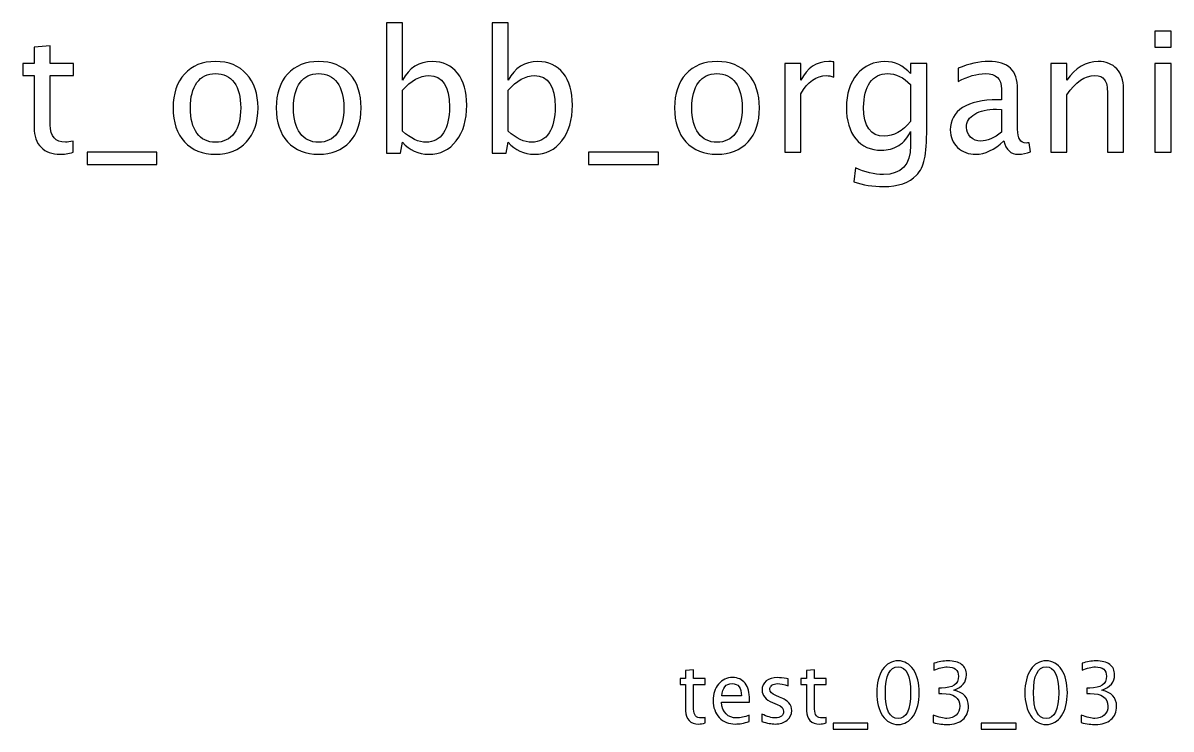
# Model space of a CAD drawing. Header units: centimetres. Extents: x -142 to 94, y -75 to 149.
# Drawn here: x -55.4 to 17, y 104.3 to 148.8 of the extents above; entities that cross this region are included whole.
import ezdxf

# ---------------------------------------------------------------- set-up
doc = ezdxf.new("R2010")
doc.units = ezdxf.units.CM
doc.header["$MEASUREMENT"] = 0
doc.layers.add('Layer 1', color=7, linetype='Continuous')

msp = doc.modelspace()

# ---------------------------------------------------------------- linework, layer by layer
at = {"layer": 'Layer 1'}
for points, knots in [([(-32.49256, 140.60694), (-32.49256, 140.60694), (-32.49256, 148.83019), (-32.49256, 148.83019), (-32.49256, 148.83019), (-32.49256, 148.83019), (-31.47656, 148.83019), (-31.47656, 148.83019), (-31.47656, 148.83019), (-31.47656, 148.83019), (-31.47656, 145.21951), (-31.47656, 145.21951), (-31.47656, 145.21951), (-31.06028, 146.00444), (-30.4341, 146.39602), (-29.59978, 146.39602), (-29.59978, 146.39602), (-28.92421, 146.39602), (-28.39328, 146.15084), (-28.00523, 145.65872), (-28.00523, 145.65872), (-27.61717, 145.16659), (-27.42315, 144.49455), (-27.42315, 143.64259), (-27.42315, 143.64259), (-27.42315, 142.71479), (-27.64363, 141.96513), (-28.08284, 141.39716), (-28.08284, 141.39716), (-28.52205, 140.82743), (-29.1006, 140.54344), (-29.81674, 140.54344), (-29.81674, 140.54344), (-30.48173, 140.54344), (-31.03559, 140.79744), (-31.47656, 141.3072), (-31.47656, 141.3072), (-31.47656, 141.3072), (-31.60003, 140.60694), (-31.60003, 140.60694), (-31.60003, 140.60694), (-31.60003, 140.60694), (-32.49256, 140.60694), (-32.49256, 140.60694)], [0, 0, 0, 0, 0.08333333, 0.08333333, 0.08333333, 0.08333333, 0.16666667, 0.16666667, 0.16666667, 0.16666667, 0.25, 0.25, 0.25, 0.25, 0.33333333, 0.33333333, 0.33333333, 0.33333333, 0.41666667, 0.41666667, 0.41666667, 0.41666667, 0.5, 0.5, 0.5, 0.5, 0.58333333, 0.58333333, 0.58333333, 0.58333333, 0.66666667, 0.66666667, 0.66666667, 0.66666667, 0.75, 0.75, 0.75, 0.75, 0.83333333, 0.83333333, 0.83333333, 0.83333333, 1, 1, 1, 1]), ([(-25.83212, 140.60694), (-25.83212, 140.60694), (-25.83212, 148.83019), (-25.83212, 148.83019), (-25.83212, 148.83019), (-25.83212, 148.83019), (-24.81612, 148.83019), (-24.81612, 148.83019), (-24.81612, 148.83019), (-24.81612, 148.83019), (-24.81612, 145.21951), (-24.81612, 145.21951), (-24.81612, 145.21951), (-24.39984, 146.00444), (-23.77366, 146.39602), (-22.93934, 146.39602), (-22.93934, 146.39602), (-22.26377, 146.39602), (-21.73284, 146.15084), (-21.34479, 145.65872), (-21.34479, 145.65872), (-20.95673, 145.16659), (-20.76271, 144.49455), (-20.76271, 143.64259), (-20.76271, 143.64259), (-20.76271, 142.71479), (-20.98319, 141.96513), (-21.4224, 141.39716), (-21.4224, 141.39716), (-21.86161, 140.82743), (-22.44016, 140.54344), (-23.1563, 140.54344), (-23.1563, 140.54344), (-23.82129, 140.54344), (-24.37515, 140.79744), (-24.81612, 141.3072), (-24.81612, 141.3072), (-24.81612, 141.3072), (-24.93959, 140.60694), (-24.93959, 140.60694), (-24.93959, 140.60694), (-24.93959, 140.60694), (-25.83212, 140.60694), (-25.83212, 140.60694)], [0, 0, 0, 0, 0.08333333, 0.08333333, 0.08333333, 0.08333333, 0.16666667, 0.16666667, 0.16666667, 0.16666667, 0.25, 0.25, 0.25, 0.25, 0.33333333, 0.33333333, 0.33333333, 0.33333333, 0.41666667, 0.41666667, 0.41666667, 0.41666667, 0.5, 0.5, 0.5, 0.5, 0.58333333, 0.58333333, 0.58333333, 0.58333333, 0.66666667, 0.66666667, 0.66666667, 0.66666667, 0.75, 0.75, 0.75, 0.75, 0.83333333, 0.83333333, 0.83333333, 0.83333333, 1, 1, 1, 1]), ([(15.96322, 147.30619), (15.96322, 147.30619), (15.96322, 148.32219), (15.96322, 148.32219), (15.96322, 148.32219), (15.96322, 148.32219), (16.97922, 148.32219), (16.97922, 148.32219), (16.97922, 148.32219), (16.97922, 148.32219), (16.97922, 147.30619), (16.97922, 147.30619), (16.97922, 147.30619), (16.97922, 147.30619), (15.96322, 147.30619), (15.96322, 147.30619)], [0, 0, 0, 0, 0.2, 0.2, 0.2, 0.2, 0.4, 0.4, 0.4, 0.4, 0.6, 0.6, 0.6, 0.6, 1, 1, 1, 1]), ([(-52.23753, 140.6722), (-52.5515, 140.58577), (-52.82491, 140.54344), (-53.05598, 140.54344), (-53.05598, 140.54344), (-53.57456, 140.54344), (-53.97849, 140.69161), (-54.26777, 140.98794), (-54.26777, 140.98794), (-54.55881, 141.28427), (-54.70345, 141.69526), (-54.70345, 142.22266), (-54.70345, 142.22266), (-54.70345, 142.22266), (-54.70345, 145.51761), (-54.70345, 145.51761), (-54.70345, 145.51761), (-54.70345, 145.51761), (-55.40547, 145.51761), (-55.40547, 145.51761), (-55.40547, 145.51761), (-55.40547, 145.51761), (-55.40547, 146.27961), (-55.40547, 146.27961), (-55.40547, 146.27961), (-55.40547, 146.27961), (-54.70345, 146.27961), (-54.70345, 146.27961), (-54.70345, 146.27961), (-54.70345, 146.27961), (-54.70345, 147.29384), (-54.70345, 147.29384), (-54.70345, 147.29384), (-54.70345, 147.29384), (-53.68745, 147.39085), (-53.68745, 147.39085), (-53.68745, 147.39085), (-53.68745, 147.39085), (-53.68745, 146.27961), (-53.68745, 146.27961), (-53.68745, 146.27961), (-53.68745, 146.27961), (-52.21636, 146.27961), (-52.21636, 146.27961), (-52.21636, 146.27961), (-52.21636, 146.27961), (-52.21636, 145.51761), (-52.21636, 145.51761), (-52.21636, 145.51761), (-52.21636, 145.51761), (-53.68745, 145.51761), (-53.68745, 145.51761), (-53.68745, 145.51761), (-53.68745, 145.51761), (-53.68745, 142.40611), (-53.68745, 142.40611), (-53.68745, 142.40611), (-53.68745, 141.67233), (-53.36818, 141.30544), (-52.73142, 141.30544), (-52.73142, 141.30544), (-52.5956, 141.30544), (-52.43156, 141.32837), (-52.23753, 141.37247), (-52.23753, 141.37247), (-52.23753, 141.37247), (-52.23753, 140.6722), (-52.23753, 140.6722)], [0, 0, 0, 0, 0.05555556, 0.05555556, 0.05555556, 0.05555556, 0.11111111, 0.11111111, 0.11111111, 0.11111111, 0.16666667, 0.16666667, 0.16666667, 0.16666667, 0.22222222, 0.22222222, 0.22222222, 0.22222222, 0.27777778, 0.27777778, 0.27777778, 0.27777778, 0.33333333, 0.33333333, 0.33333333, 0.33333333, 0.38888889, 0.38888889, 0.38888889, 0.38888889, 0.44444444, 0.44444444, 0.44444444, 0.44444444, 0.5, 0.5, 0.5, 0.5, 0.55555556, 0.55555556, 0.55555556, 0.55555556, 0.61111111, 0.61111111, 0.61111111, 0.61111111, 0.66666667, 0.66666667, 0.66666667, 0.66666667, 0.72222222, 0.72222222, 0.72222222, 0.72222222, 0.77777778, 0.77777778, 0.77777778, 0.77777778, 0.83333333, 0.83333333, 0.83333333, 0.83333333, 0.88888889, 0.88888889, 0.88888889, 0.88888889, 1, 1, 1, 1]), ([(-43.26286, 140.54344), (-44.08659, 140.54344), (-44.73923, 140.80626), (-45.21901, 141.3319), (-45.21901, 141.3319), (-45.70055, 141.85754), (-45.94044, 142.57191), (-45.94044, 143.47326), (-45.94044, 143.47326), (-45.94044, 144.37284), (-45.70055, 145.08545), (-45.21901, 145.60933), (-45.21901, 145.60933), (-44.73923, 146.1332), (-44.08659, 146.39602), (-43.26286, 146.39602), (-43.26286, 146.39602), (-42.43912, 146.39602), (-41.78648, 146.1332), (-41.30671, 145.60933), (-41.30671, 145.60933), (-40.82516, 145.08545), (-40.58528, 144.37284), (-40.58528, 143.47326), (-40.58528, 143.47326), (-40.58528, 142.57191), (-40.82516, 141.85754), (-41.30671, 141.3319), (-41.30671, 141.3319), (-41.78648, 140.80626), (-42.43912, 140.54344), (-43.26286, 140.54344)], [0, 0, 0, 0, 0.11111111, 0.11111111, 0.11111111, 0.11111111, 0.22222222, 0.22222222, 0.22222222, 0.22222222, 0.33333333, 0.33333333, 0.33333333, 0.33333333, 0.44444444, 0.44444444, 0.44444444, 0.44444444, 0.55555556, 0.55555556, 0.55555556, 0.55555556, 0.66666667, 0.66666667, 0.66666667, 0.66666667, 0.77777778, 0.77777778, 0.77777778, 0.77777778, 1, 1, 1, 1]), ([(-36.76117, 140.54344), (-37.5849, 140.54344), (-38.23754, 140.80626), (-38.71732, 141.3319), (-38.71732, 141.3319), (-39.19886, 141.85754), (-39.43875, 142.57191), (-39.43875, 143.47326), (-39.43875, 143.47326), (-39.43875, 144.37284), (-39.19886, 145.08545), (-38.71732, 145.60933), (-38.71732, 145.60933), (-38.23754, 146.1332), (-37.5849, 146.39602), (-36.76117, 146.39602), (-36.76117, 146.39602), (-35.93743, 146.39602), (-35.28479, 146.1332), (-34.80502, 145.60933), (-34.80502, 145.60933), (-34.32347, 145.08545), (-34.08359, 144.37284), (-34.08359, 143.47326), (-34.08359, 143.47326), (-34.08359, 142.57191), (-34.32347, 141.85754), (-34.80502, 141.3319), (-34.80502, 141.3319), (-35.28479, 140.80626), (-35.93743, 140.54344), (-36.76117, 140.54344)], [0, 0, 0, 0, 0.11111111, 0.11111111, 0.11111111, 0.11111111, 0.22222222, 0.22222222, 0.22222222, 0.22222222, 0.33333333, 0.33333333, 0.33333333, 0.33333333, 0.44444444, 0.44444444, 0.44444444, 0.44444444, 0.55555556, 0.55555556, 0.55555556, 0.55555556, 0.66666667, 0.66666667, 0.66666667, 0.66666667, 0.77777778, 0.77777778, 0.77777778, 0.77777778, 1, 1, 1, 1]), ([(-11.64693, 140.54344), (-12.47066, 140.54344), (-13.1233, 140.80626), (-13.60308, 141.3319), (-13.60308, 141.3319), (-14.08462, 141.85754), (-14.32451, 142.57191), (-14.32451, 143.47326), (-14.32451, 143.47326), (-14.32451, 144.37284), (-14.08462, 145.08545), (-13.60308, 145.60933), (-13.60308, 145.60933), (-13.1233, 146.1332), (-12.47066, 146.39602), (-11.64693, 146.39602), (-11.64693, 146.39602), (-10.82319, 146.39602), (-10.17055, 146.1332), (-9.69078, 145.60933), (-9.69078, 145.60933), (-9.20923, 145.08545), (-8.96935, 144.37284), (-8.96935, 143.47326), (-8.96935, 143.47326), (-8.96935, 142.57191), (-9.20923, 141.85754), (-9.69078, 141.3319), (-9.69078, 141.3319), (-10.17055, 140.80626), (-10.82319, 140.54344), (-11.64693, 140.54344)], [0, 0, 0, 0, 0.11111111, 0.11111111, 0.11111111, 0.11111111, 0.22222222, 0.22222222, 0.22222222, 0.22222222, 0.33333333, 0.33333333, 0.33333333, 0.33333333, 0.44444444, 0.44444444, 0.44444444, 0.44444444, 0.55555556, 0.55555556, 0.55555556, 0.55555556, 0.66666667, 0.66666667, 0.66666667, 0.66666667, 0.77777778, 0.77777778, 0.77777778, 0.77777778, 1, 1, 1, 1]), ([(-7.37832, 140.67044), (-7.37832, 140.67044), (-7.37832, 146.27961), (-7.37832, 146.27961), (-7.37832, 146.27961), (-7.37832, 146.27961), (-6.36232, 146.27961), (-6.36232, 146.27961), (-6.36232, 146.27961), (-6.36232, 146.27961), (-6.36232, 145.21951), (-6.36232, 145.21951), (-6.36232, 145.21951), (-5.95839, 146.00444), (-5.37278, 146.39602), (-4.60372, 146.39602), (-4.60372, 146.39602), (-4.49965, 146.39602), (-4.39029, 146.3872), (-4.2774, 146.36956), (-4.2774, 146.36956), (-4.2774, 146.36956), (-4.2774, 145.41883), (-4.2774, 145.41883), (-4.2774, 145.41883), (-4.45379, 145.47704), (-4.60902, 145.50702), (-4.74307, 145.50702), (-4.74307, 145.50702), (-5.38865, 145.50702), (-5.9284, 145.12602), (-6.36232, 144.36226), (-6.36232, 144.36226), (-6.36232, 144.36226), (-6.36232, 140.67044), (-6.36232, 140.67044), (-6.36232, 140.67044), (-6.36232, 140.67044), (-7.37832, 140.67044), (-7.37832, 140.67044)], [0, 0, 0, 0, 0.09090909, 0.09090909, 0.09090909, 0.09090909, 0.18181818, 0.18181818, 0.18181818, 0.18181818, 0.27272727, 0.27272727, 0.27272727, 0.27272727, 0.36363636, 0.36363636, 0.36363636, 0.36363636, 0.45454545, 0.45454545, 0.45454545, 0.45454545, 0.54545455, 0.54545455, 0.54545455, 0.54545455, 0.63636364, 0.63636364, 0.63636364, 0.63636364, 0.72727273, 0.72727273, 0.72727273, 0.72727273, 0.81818182, 0.81818182, 0.81818182, 0.81818182, 1, 1, 1, 1]), ([(-3.0268, 138.80777), (-3.0268, 138.80777), (-2.90686, 139.68619), (-2.90686, 139.68619), (-2.90686, 139.68619), (-2.31772, 139.41102), (-1.73387, 139.27344), (-1.15708, 139.27344), (-1.15708, 139.27344), (-0.01232, 139.27344), (0.56095, 139.88022), (0.56095, 141.09201), (0.56095, 141.09201), (0.56095, 141.09201), (0.56095, 141.97395), (0.56095, 141.97395), (0.56095, 141.97395), (0.38456, 141.60177), (0.13408, 141.31426), (-0.19224, 141.10788), (-0.19224, 141.10788), (-0.51855, 140.90151), (-0.88192, 140.79744), (-1.28232, 140.79744), (-1.28232, 140.79744), (-1.96142, 140.79744), (-2.4994, 141.04086), (-2.89628, 141.52769), (-2.89628, 141.52769), (-3.29315, 142.01452), (-3.49247, 142.67422), (-3.49247, 143.50677), (-3.49247, 143.50677), (-3.49247, 144.35873), (-3.26669, 145.0537), (-2.81514, 145.59169), (-2.81514, 145.59169), (-2.36182, 146.12791), (-1.77797, 146.39602), (-1.06007, 146.39602), (-1.06007, 146.39602), (-0.43212, 146.39602), (0.10939, 146.14202), (0.56095, 145.63226), (0.56095, 145.63226), (0.56095, 145.63226), (0.56095, 146.27961), (0.56095, 146.27961), (0.56095, 146.27961), (0.56095, 146.27961), (1.57695, 146.27961), (1.57695, 146.27961), (1.57695, 146.27961), (1.57695, 146.27961), (1.57695, 142.2015), (1.57695, 142.2015), (1.57695, 142.2015), (1.57695, 141.32484), (1.53108, 140.67573), (1.43936, 140.25416), (1.43936, 140.25416), (1.3494, 139.83259), (1.17654, 139.48687), (0.92607, 139.21876), (0.92607, 139.21876), (0.48157, 138.7478), (-0.2134, 138.51144), (-1.15708, 138.51144), (-1.15708, 138.51144), (-1.80443, 138.51144), (-2.42708, 138.61022), (-3.0268, 138.80777)], [0, 0, 0, 0, 0.05263158, 0.05263158, 0.05263158, 0.05263158, 0.10526316, 0.10526316, 0.10526316, 0.10526316, 0.15789474, 0.15789474, 0.15789474, 0.15789474, 0.21052632, 0.21052632, 0.21052632, 0.21052632, 0.26315789, 0.26315789, 0.26315789, 0.26315789, 0.31578947, 0.31578947, 0.31578947, 0.31578947, 0.36842105, 0.36842105, 0.36842105, 0.36842105, 0.42105263, 0.42105263, 0.42105263, 0.42105263, 0.47368421, 0.47368421, 0.47368421, 0.47368421, 0.52631579, 0.52631579, 0.52631579, 0.52631579, 0.57894737, 0.57894737, 0.57894737, 0.57894737, 0.63157895, 0.63157895, 0.63157895, 0.63157895, 0.68421053, 0.68421053, 0.68421053, 0.68421053, 0.73684211, 0.73684211, 0.73684211, 0.73684211, 0.78947368, 0.78947368, 0.78947368, 0.78947368, 0.84210526, 0.84210526, 0.84210526, 0.84210526, 0.89473684, 0.89473684, 0.89473684, 0.89473684, 1, 1, 1, 1]), ([(6.44175, 141.38481), (5.83145, 140.8239), (5.24407, 140.54344), (4.67963, 140.54344), (4.67963, 140.54344), (4.21573, 140.54344), (3.82943, 140.68808), (3.52428, 140.97912), (3.52428, 140.97912), (3.21736, 141.27016), (3.06391, 141.63705), (3.06391, 142.07979), (3.06391, 142.07979), (3.06391, 142.69186), (3.32143, 143.16281), (3.83649, 143.4909), (3.83649, 143.4909), (4.35155, 143.81898), (5.09061, 143.98302), (6.0537, 143.98302), (6.0537, 143.98302), (6.0537, 143.98302), (6.29182, 143.98302), (6.29182, 143.98302), (6.29182, 143.98302), (6.29182, 143.98302), (6.29182, 144.65859), (6.29182, 144.65859), (6.29182, 144.65859), (6.29182, 145.30947), (5.95316, 145.63402), (5.27406, 145.63402), (5.27406, 145.63402), (4.74842, 145.63402), (4.17339, 145.46822), (3.55074, 145.13661), (3.55074, 145.13661), (3.55074, 145.13661), (3.55074, 145.97269), (3.55074, 145.97269), (3.55074, 145.97269), (4.23513, 146.25491), (4.88071, 146.39602), (5.48573, 146.39602), (5.48573, 146.39602), (6.10838, 146.39602), (6.56875, 146.25491), (6.86332, 145.97092), (6.86332, 145.97092), (7.15966, 145.68694), (7.30782, 145.24949), (7.30782, 144.65859), (7.30782, 144.65859), (7.30782, 144.65859), (7.30782, 142.12388), (7.30782, 142.12388), (7.30782, 142.12388), (7.30782, 141.54356), (7.48597, 141.25252), (7.84404, 141.25252), (7.84404, 141.25252), (7.88814, 141.25252), (7.95341, 141.25958), (8.03984, 141.27369), (8.03984, 141.27369), (8.03984, 141.27369), (8.11216, 140.70925), (8.11216, 140.70925), (8.11216, 140.70925), (7.88109, 140.59812), (7.62709, 140.54344), (7.34839, 140.54344), (7.34839, 140.54344), (6.87391, 140.54344), (6.57228, 140.8239), (6.44175, 141.38481)], [0, 0, 0, 0, 0.05, 0.05, 0.05, 0.05, 0.1, 0.1, 0.1, 0.1, 0.15, 0.15, 0.15, 0.15, 0.2, 0.2, 0.2, 0.2, 0.25, 0.25, 0.25, 0.25, 0.3, 0.3, 0.3, 0.3, 0.35, 0.35, 0.35, 0.35, 0.4, 0.4, 0.4, 0.4, 0.45, 0.45, 0.45, 0.45, 0.5, 0.5, 0.5, 0.5, 0.55, 0.55, 0.55, 0.55, 0.6, 0.6, 0.6, 0.6, 0.65, 0.65, 0.65, 0.65, 0.7, 0.7, 0.7, 0.7, 0.75, 0.75, 0.75, 0.75, 0.8, 0.8, 0.8, 0.8, 0.85, 0.85, 0.85, 0.85, 0.9, 0.9, 0.9, 0.9, 1, 1, 1, 1]), ([(9.3945, 140.67044), (9.3945, 140.67044), (9.3945, 146.27961), (9.3945, 146.27961), (9.3945, 146.27961), (9.3945, 146.27961), (10.4105, 146.27961), (10.4105, 146.27961), (10.4105, 146.27961), (10.4105, 146.27961), (10.4105, 145.21951), (10.4105, 145.21951), (10.4105, 145.21951), (10.94849, 146.00444), (11.60818, 146.39602), (12.38782, 146.39602), (12.38782, 146.39602), (12.87818, 146.39602), (13.268, 146.24256), (13.55551, 145.93388), (13.55551, 145.93388), (13.84303, 145.62697), (13.98767, 145.21245), (13.98767, 144.69387), (13.98767, 144.69387), (13.98767, 144.69387), (13.98767, 140.67044), (13.98767, 140.67044), (13.98767, 140.67044), (13.98767, 140.67044), (12.97167, 140.67044), (12.97167, 140.67044), (12.97167, 140.67044), (12.97167, 140.67044), (12.97167, 144.36226), (12.97167, 144.36226), (12.97167, 144.36226), (12.97167, 144.77854), (12.90993, 145.07487), (12.78822, 145.25126), (12.78822, 145.25126), (12.66475, 145.42941), (12.4619, 145.51761), (12.17792, 145.51761), (12.17792, 145.51761), (11.5535, 145.51761), (10.96436, 145.11015), (10.4105, 144.29523), (10.4105, 144.29523), (10.4105, 144.29523), (10.4105, 140.67044), (10.4105, 140.67044), (10.4105, 140.67044), (10.4105, 140.67044), (9.3945, 140.67044), (9.3945, 140.67044)], [0, 0, 0, 0, 0.06666667, 0.06666667, 0.06666667, 0.06666667, 0.13333333, 0.13333333, 0.13333333, 0.13333333, 0.2, 0.2, 0.2, 0.2, 0.26666667, 0.26666667, 0.26666667, 0.26666667, 0.33333333, 0.33333333, 0.33333333, 0.33333333, 0.4, 0.4, 0.4, 0.4, 0.46666667, 0.46666667, 0.46666667, 0.46666667, 0.53333333, 0.53333333, 0.53333333, 0.53333333, 0.6, 0.6, 0.6, 0.6, 0.66666667, 0.66666667, 0.66666667, 0.66666667, 0.73333333, 0.73333333, 0.73333333, 0.73333333, 0.8, 0.8, 0.8, 0.8, 0.86666667, 0.86666667, 0.86666667, 0.86666667, 1, 1, 1, 1]), ([(15.96322, 140.67044), (15.96322, 140.67044), (15.96322, 146.27961), (15.96322, 146.27961), (15.96322, 146.27961), (15.96322, 146.27961), (16.97922, 146.27961), (16.97922, 146.27961), (16.97922, 146.27961), (16.97922, 146.27961), (16.97922, 140.67044), (16.97922, 140.67044), (16.97922, 140.67044), (16.97922, 140.67044), (15.96322, 140.67044), (15.96322, 140.67044)], [0, 0, 0, 0, 0.2, 0.2, 0.2, 0.2, 0.4, 0.4, 0.4, 0.4, 0.6, 0.6, 0.6, 0.6, 1, 1, 1, 1]), ([(-43.26462, 141.30544), (-42.76191, 141.30544), (-42.37033, 141.49418), (-42.09164, 141.87341), (-42.09164, 141.87341), (-41.81471, 142.25088), (-41.67536, 142.78534), (-41.67536, 143.47326), (-41.67536, 143.47326), (-41.67536, 144.15941), (-41.81471, 144.69211), (-42.09164, 145.06958), (-42.09164, 145.06958), (-42.37033, 145.44529), (-42.76191, 145.63402), (-43.26462, 145.63402), (-43.26462, 145.63402), (-43.76909, 145.63402), (-44.16068, 145.44529), (-44.43584, 145.06958), (-44.43584, 145.06958), (-44.71277, 144.69211), (-44.85036, 144.15941), (-44.85036, 143.47326), (-44.85036, 143.47326), (-44.85036, 142.78534), (-44.71277, 142.25088), (-44.43584, 141.87341), (-44.43584, 141.87341), (-44.16068, 141.49418), (-43.76909, 141.30544), (-43.26462, 141.30544)], [0, 0, 0, 0, 0.11111111, 0.11111111, 0.11111111, 0.11111111, 0.22222222, 0.22222222, 0.22222222, 0.22222222, 0.33333333, 0.33333333, 0.33333333, 0.33333333, 0.44444444, 0.44444444, 0.44444444, 0.44444444, 0.55555556, 0.55555556, 0.55555556, 0.55555556, 0.66666667, 0.66666667, 0.66666667, 0.66666667, 0.77777778, 0.77777778, 0.77777778, 0.77777778, 1, 1, 1, 1]), ([(-36.76293, 141.30544), (-36.26022, 141.30544), (-35.86864, 141.49418), (-35.58995, 141.87341), (-35.58995, 141.87341), (-35.31302, 142.25088), (-35.17367, 142.78534), (-35.17367, 143.47326), (-35.17367, 143.47326), (-35.17367, 144.15941), (-35.31302, 144.69211), (-35.58995, 145.06958), (-35.58995, 145.06958), (-35.86864, 145.44529), (-36.26022, 145.63402), (-36.76293, 145.63402), (-36.76293, 145.63402), (-37.2674, 145.63402), (-37.65899, 145.44529), (-37.93415, 145.06958), (-37.93415, 145.06958), (-38.21108, 144.69211), (-38.34867, 144.15941), (-38.34867, 143.47326), (-38.34867, 143.47326), (-38.34867, 142.78534), (-38.21108, 142.25088), (-37.93415, 141.87341), (-37.93415, 141.87341), (-37.65899, 141.49418), (-37.2674, 141.30544), (-36.76293, 141.30544)], [0, 0, 0, 0, 0.11111111, 0.11111111, 0.11111111, 0.11111111, 0.22222222, 0.22222222, 0.22222222, 0.22222222, 0.33333333, 0.33333333, 0.33333333, 0.33333333, 0.44444444, 0.44444444, 0.44444444, 0.44444444, 0.55555556, 0.55555556, 0.55555556, 0.55555556, 0.66666667, 0.66666667, 0.66666667, 0.66666667, 0.77777778, 0.77777778, 0.77777778, 0.77777778, 1, 1, 1, 1]), ([(-31.47656, 142.00747), (-30.95269, 141.54004), (-30.45351, 141.30544), (-29.97902, 141.30544), (-29.97902, 141.30544), (-29.51159, 141.30544), (-29.14999, 141.50123), (-28.89599, 141.89105), (-28.89599, 141.89105), (-28.64023, 142.28087), (-28.51323, 142.82944), (-28.51323, 143.53852), (-28.51323, 143.53852), (-28.51323, 144.85086), (-28.94714, 145.50702), (-29.81498, 145.50702), (-29.81498, 145.50702), (-30.38295, 145.50702), (-30.93681, 145.20011), (-31.47656, 144.58451), (-31.47656, 144.58451), (-31.47656, 144.58451), (-31.47656, 142.00747), (-31.47656, 142.00747)], [0, 0, 0, 0, 0.14285714, 0.14285714, 0.14285714, 0.14285714, 0.28571429, 0.28571429, 0.28571429, 0.28571429, 0.42857143, 0.42857143, 0.42857143, 0.42857143, 0.57142857, 0.57142857, 0.57142857, 0.57142857, 0.71428571, 0.71428571, 0.71428571, 0.71428571, 1, 1, 1, 1]), ([(-24.81612, 142.00747), (-24.29225, 141.54004), (-23.79307, 141.30544), (-23.31858, 141.30544), (-23.31858, 141.30544), (-22.85115, 141.30544), (-22.48955, 141.50123), (-22.23555, 141.89105), (-22.23555, 141.89105), (-21.97979, 142.28087), (-21.85279, 142.82944), (-21.85279, 143.53852), (-21.85279, 143.53852), (-21.85279, 144.85086), (-22.2867, 145.50702), (-23.15454, 145.50702), (-23.15454, 145.50702), (-23.72251, 145.50702), (-24.27637, 145.20011), (-24.81612, 144.58451), (-24.81612, 144.58451), (-24.81612, 144.58451), (-24.81612, 142.00747), (-24.81612, 142.00747)], [0, 0, 0, 0, 0.14285714, 0.14285714, 0.14285714, 0.14285714, 0.28571429, 0.28571429, 0.28571429, 0.28571429, 0.42857143, 0.42857143, 0.42857143, 0.42857143, 0.57142857, 0.57142857, 0.57142857, 0.57142857, 0.71428571, 0.71428571, 0.71428571, 0.71428571, 1, 1, 1, 1]), ([(-11.64869, 141.30544), (-11.14598, 141.30544), (-10.7544, 141.49418), (-10.47571, 141.87341), (-10.47571, 141.87341), (-10.19878, 142.25088), (-10.05943, 142.78534), (-10.05943, 143.47326), (-10.05943, 143.47326), (-10.05943, 144.15941), (-10.19878, 144.69211), (-10.47571, 145.06958), (-10.47571, 145.06958), (-10.7544, 145.44529), (-11.14598, 145.63402), (-11.64869, 145.63402), (-11.64869, 145.63402), (-12.15316, 145.63402), (-12.54475, 145.44529), (-12.81991, 145.06958), (-12.81991, 145.06958), (-13.09684, 144.69211), (-13.23443, 144.15941), (-13.23443, 143.47326), (-13.23443, 143.47326), (-13.23443, 142.78534), (-13.09684, 142.25088), (-12.81991, 141.87341), (-12.81991, 141.87341), (-12.54475, 141.49418), (-12.15316, 141.30544), (-11.64869, 141.30544)], [0, 0, 0, 0, 0.11111111, 0.11111111, 0.11111111, 0.11111111, 0.22222222, 0.22222222, 0.22222222, 0.22222222, 0.33333333, 0.33333333, 0.33333333, 0.33333333, 0.44444444, 0.44444444, 0.44444444, 0.44444444, 0.55555556, 0.55555556, 0.55555556, 0.55555556, 0.66666667, 0.66666667, 0.66666667, 0.66666667, 0.77777778, 0.77777778, 0.77777778, 0.77777778, 1, 1, 1, 1]), ([(0.56095, 142.61072), (0.56095, 142.61072), (0.56095, 144.93729), (0.56095, 144.93729), (0.56095, 144.93729), (0.11292, 145.40119), (-0.37568, 145.63402), (-0.90308, 145.63402), (-0.90308, 145.63402), (-1.37228, 145.63402), (-1.73917, 145.44705), (-2.00375, 145.07134), (-2.00375, 145.07134), (-2.2701, 144.6974), (-2.40239, 144.17705), (-2.40239, 143.51383), (-2.40239, 143.51383), (-2.40239, 142.29498), (-1.97023, 141.68644), (-1.10417, 141.68644), (-1.10417, 141.68644), (-0.51503, 141.68644), (0.0406, 141.99512), (0.56095, 142.61072)], [0, 0, 0, 0, 0.14285714, 0.14285714, 0.14285714, 0.14285714, 0.28571429, 0.28571429, 0.28571429, 0.28571429, 0.42857143, 0.42857143, 0.42857143, 0.42857143, 0.57142857, 0.57142857, 0.57142857, 0.57142857, 0.71428571, 0.71428571, 0.71428571, 0.71428571, 1, 1, 1, 1]), ([(6.29182, 141.93868), (6.29182, 141.93868), (6.29182, 143.37977), (6.29182, 143.37977), (6.29182, 143.37977), (6.29182, 143.37977), (5.9655, 143.39036), (5.9655, 143.39036), (5.9655, 143.39036), (5.40106, 143.39036), (4.94598, 143.28629), (4.59849, 143.07815), (4.59849, 143.07815), (4.25277, 142.86824), (4.07991, 142.59131), (4.07991, 142.24559), (4.07991, 142.24559), (4.07991, 142.00394), (4.16634, 141.79933), (4.33743, 141.63176), (4.33743, 141.63176), (4.51029, 141.46419), (4.7202, 141.37952), (4.96891, 141.37952), (4.96891, 141.37952), (5.39224, 141.37952), (5.83321, 141.5665), (6.29182, 141.93868)], [0, 0, 0, 0, 0.125, 0.125, 0.125, 0.125, 0.25, 0.25, 0.25, 0.25, 0.375, 0.375, 0.375, 0.375, 0.5, 0.5, 0.5, 0.5, 0.625, 0.625, 0.625, 0.625, 0.75, 0.75, 0.75, 0.75, 1, 1, 1, 1]), ([(-51.35911, 139.90844), (-51.35911, 139.90844), (-51.35911, 140.67044), (-51.35911, 140.67044), (-51.35911, 140.67044), (-51.35911, 140.67044), (-46.95644, 140.67044), (-46.95644, 140.67044), (-46.95644, 140.67044), (-46.95644, 140.67044), (-46.95644, 139.90844), (-46.95644, 139.90844), (-46.95644, 139.90844), (-46.95644, 139.90844), (-51.35911, 139.90844), (-51.35911, 139.90844)], [0, 0, 0, 0, 0.2, 0.2, 0.2, 0.2, 0.4, 0.4, 0.4, 0.4, 0.6, 0.6, 0.6, 0.6, 1, 1, 1, 1]), ([(-19.74318, 139.90844), (-19.74318, 139.90844), (-19.74318, 140.67044), (-19.74318, 140.67044), (-19.74318, 140.67044), (-19.74318, 140.67044), (-15.34051, 140.67044), (-15.34051, 140.67044), (-15.34051, 140.67044), (-15.34051, 140.67044), (-15.34051, 139.90844), (-15.34051, 139.90844), (-15.34051, 139.90844), (-15.34051, 139.90844), (-19.74318, 139.90844), (-19.74318, 139.90844)], [0, 0, 0, 0, 0.2, 0.2, 0.2, 0.2, 0.4, 0.4, 0.4, 0.4, 0.6, 0.6, 0.6, 0.6, 1, 1, 1, 1]), ([(-0.23457, 104.57519), (-0.63586, 104.57519), (-0.95953, 104.75952), (-1.20471, 105.12729), (-1.20471, 105.12729), (-1.45077, 105.49506), (-1.57336, 105.98013), (-1.57336, 106.58338), (-1.57336, 106.58338), (-1.57336, 107.18663), (-1.45077, 107.6717), (-1.20471, 108.03947), (-1.20471, 108.03947), (-0.95953, 108.40724), (-0.63586, 108.59157), (-0.23457, 108.59157), (-0.23457, 108.59157), (0.16848, 108.59157), (0.49215, 108.40812), (0.73733, 108.04123), (0.73733, 108.04123), (0.98163, 107.67434), (1.10422, 107.18839), (1.10422, 106.58338), (1.10422, 106.58338), (1.10422, 105.98013), (0.98163, 105.49506), (0.73733, 105.12729), (0.73733, 105.12729), (0.49215, 104.75952), (0.16848, 104.57519), (-0.23457, 104.57519)], [0, 0, 0, 0, 0.11111111, 0.11111111, 0.11111111, 0.11111111, 0.22222222, 0.22222222, 0.22222222, 0.22222222, 0.33333333, 0.33333333, 0.33333333, 0.33333333, 0.44444444, 0.44444444, 0.44444444, 0.44444444, 0.55555556, 0.55555556, 0.55555556, 0.55555556, 0.66666667, 0.66666667, 0.66666667, 0.66666667, 0.77777778, 0.77777778, 0.77777778, 0.77777778, 1, 1, 1, 1]), ([(1.97911, 104.6969), (1.97911, 104.6969), (1.97911, 105.17315), (1.97911, 105.17315), (1.97911, 105.17315), (2.34247, 105.02851), (2.62734, 104.95619), (2.83636, 104.95619), (2.83636, 104.95619), (3.08242, 104.95619), (3.28086, 105.02675), (3.43344, 105.16874), (3.43344, 105.16874), (3.58601, 105.31073), (3.66186, 105.49594), (3.66186, 105.72348), (3.66186, 105.72348), (3.66186, 106.26323), (3.28615, 106.53311), (2.53474, 106.53311), (2.53474, 106.53311), (2.53474, 106.53311), (2.33365, 106.53311), (2.33365, 106.53311), (2.33365, 106.53311), (2.33365, 106.53311), (2.33365, 106.87442), (2.33365, 106.87442), (2.33365, 106.87442), (2.33365, 106.87442), (2.51181, 106.87707), (2.51181, 106.87707), (2.51181, 106.87707), (3.21824, 106.87707), (3.5719, 107.12577), (3.5719, 107.62407), (3.5719, 107.62407), (3.5719, 108.01478), (3.33731, 108.21057), (2.86899, 108.21057), (2.86899, 108.21057), (2.61764, 108.21057), (2.33894, 108.13825), (2.03203, 107.99361), (2.03203, 107.99361), (2.03203, 107.99361), (2.03203, 108.43811), (2.03203, 108.43811), (2.03203, 108.43811), (2.33277, 108.54041), (2.62293, 108.59157), (2.90162, 108.59157), (2.90162, 108.59157), (3.28086, 108.59157), (3.57278, 108.51572), (3.77563, 108.36403), (3.77563, 108.36403), (3.97848, 108.21321), (4.0799, 107.99361), (4.0799, 107.70609), (4.0799, 107.70609), (4.0799, 107.25718), (3.81444, 106.93704), (3.28263, 106.74654), (3.28263, 106.74654), (3.8991, 106.60278), (4.2069, 106.265), (4.2069, 105.73142), (4.2069, 105.73142), (4.2069, 105.37159), (4.08784, 105.08848), (3.8506, 104.88299), (3.8506, 104.88299), (3.61335, 104.6775), (3.28703, 104.57519), (2.87252, 104.57519), (2.87252, 104.57519), (2.63616, 104.57519), (2.33894, 104.61576), (1.97911, 104.6969)], [0, 0, 0, 0, 0.04761905, 0.04761905, 0.04761905, 0.04761905, 0.0952381, 0.0952381, 0.0952381, 0.0952381, 0.14285714, 0.14285714, 0.14285714, 0.14285714, 0.19047619, 0.19047619, 0.19047619, 0.19047619, 0.23809524, 0.23809524, 0.23809524, 0.23809524, 0.28571429, 0.28571429, 0.28571429, 0.28571429, 0.33333333, 0.33333333, 0.33333333, 0.33333333, 0.38095238, 0.38095238, 0.38095238, 0.38095238, 0.42857143, 0.42857143, 0.42857143, 0.42857143, 0.47619048, 0.47619048, 0.47619048, 0.47619048, 0.52380952, 0.52380952, 0.52380952, 0.52380952, 0.57142857, 0.57142857, 0.57142857, 0.57142857, 0.61904762, 0.61904762, 0.61904762, 0.61904762, 0.66666667, 0.66666667, 0.66666667, 0.66666667, 0.71428571, 0.71428571, 0.71428571, 0.71428571, 0.76190476, 0.76190476, 0.76190476, 0.76190476, 0.80952381, 0.80952381, 0.80952381, 0.80952381, 0.85714286, 0.85714286, 0.85714286, 0.85714286, 0.9047619, 0.9047619, 0.9047619, 0.9047619, 1, 1, 1, 1]), ([(9.10346, 104.57519), (8.70217, 104.57519), (8.3785, 104.75952), (8.13332, 105.12729), (8.13332, 105.12729), (7.88726, 105.49506), (7.76467, 105.98013), (7.76467, 106.58338), (7.76467, 106.58338), (7.76467, 107.18663), (7.88726, 107.6717), (8.13332, 108.03947), (8.13332, 108.03947), (8.3785, 108.40724), (8.70217, 108.59157), (9.10346, 108.59157), (9.10346, 108.59157), (9.50651, 108.59157), (9.83018, 108.40812), (10.07536, 108.04123), (10.07536, 108.04123), (10.31966, 107.67434), (10.44225, 107.18839), (10.44225, 106.58338), (10.44225, 106.58338), (10.44225, 105.98013), (10.31966, 105.49506), (10.07536, 105.12729), (10.07536, 105.12729), (9.83018, 104.75952), (9.50651, 104.57519), (9.10346, 104.57519)], [0, 0, 0, 0, 0.11111111, 0.11111111, 0.11111111, 0.11111111, 0.22222222, 0.22222222, 0.22222222, 0.22222222, 0.33333333, 0.33333333, 0.33333333, 0.33333333, 0.44444444, 0.44444444, 0.44444444, 0.44444444, 0.55555556, 0.55555556, 0.55555556, 0.55555556, 0.66666667, 0.66666667, 0.66666667, 0.66666667, 0.77777778, 0.77777778, 0.77777778, 0.77777778, 1, 1, 1, 1]), ([(11.31714, 104.6969), (11.31714, 104.6969), (11.31714, 105.17315), (11.31714, 105.17315), (11.31714, 105.17315), (11.6805, 105.02851), (11.96537, 104.95619), (12.17439, 104.95619), (12.17439, 104.95619), (12.42045, 104.95619), (12.61889, 105.02675), (12.77147, 105.16874), (12.77147, 105.16874), (12.92404, 105.31073), (12.99989, 105.49594), (12.99989, 105.72348), (12.99989, 105.72348), (12.99989, 106.26323), (12.62418, 106.53311), (11.87277, 106.53311), (11.87277, 106.53311), (11.87277, 106.53311), (11.67168, 106.53311), (11.67168, 106.53311), (11.67168, 106.53311), (11.67168, 106.53311), (11.67168, 106.87442), (11.67168, 106.87442), (11.67168, 106.87442), (11.67168, 106.87442), (11.84984, 106.87707), (11.84984, 106.87707), (11.84984, 106.87707), (12.55627, 106.87707), (12.90993, 107.12577), (12.90993, 107.62407), (12.90993, 107.62407), (12.90993, 108.01478), (12.67534, 108.21057), (12.20702, 108.21057), (12.20702, 108.21057), (11.95567, 108.21057), (11.67697, 108.13825), (11.37006, 107.99361), (11.37006, 107.99361), (11.37006, 107.99361), (11.37006, 108.43811), (11.37006, 108.43811), (11.37006, 108.43811), (11.6708, 108.54041), (11.96096, 108.59157), (12.23965, 108.59157), (12.23965, 108.59157), (12.61889, 108.59157), (12.91081, 108.51572), (13.11366, 108.36403), (13.11366, 108.36403), (13.31651, 108.21321), (13.41793, 107.99361), (13.41793, 107.70609), (13.41793, 107.70609), (13.41793, 107.25718), (13.15247, 106.93704), (12.62066, 106.74654), (12.62066, 106.74654), (13.23713, 106.60278), (13.54493, 106.265), (13.54493, 105.73142), (13.54493, 105.73142), (13.54493, 105.37159), (13.42587, 105.08848), (13.18863, 104.88299), (13.18863, 104.88299), (12.95138, 104.6775), (12.62506, 104.57519), (12.21055, 104.57519), (12.21055, 104.57519), (11.97419, 104.57519), (11.67697, 104.61576), (11.31714, 104.6969)], [0, 0, 0, 0, 0.04761905, 0.04761905, 0.04761905, 0.04761905, 0.0952381, 0.0952381, 0.0952381, 0.0952381, 0.14285714, 0.14285714, 0.14285714, 0.14285714, 0.19047619, 0.19047619, 0.19047619, 0.19047619, 0.23809524, 0.23809524, 0.23809524, 0.23809524, 0.28571429, 0.28571429, 0.28571429, 0.28571429, 0.33333333, 0.33333333, 0.33333333, 0.33333333, 0.38095238, 0.38095238, 0.38095238, 0.38095238, 0.42857143, 0.42857143, 0.42857143, 0.42857143, 0.47619048, 0.47619048, 0.47619048, 0.47619048, 0.52380952, 0.52380952, 0.52380952, 0.52380952, 0.57142857, 0.57142857, 0.57142857, 0.57142857, 0.61904762, 0.61904762, 0.61904762, 0.61904762, 0.66666667, 0.66666667, 0.66666667, 0.66666667, 0.71428571, 0.71428571, 0.71428571, 0.71428571, 0.76190476, 0.76190476, 0.76190476, 0.76190476, 0.80952381, 0.80952381, 0.80952381, 0.80952381, 0.85714286, 0.85714286, 0.85714286, 0.85714286, 0.9047619, 0.9047619, 0.9047619, 0.9047619, 1, 1, 1, 1]), ([(-12.39481, 104.67132), (-12.5518, 104.62811), (-12.6885, 104.60694), (-12.80404, 104.60694), (-12.80404, 104.60694), (-13.06333, 104.60694), (-13.26529, 104.68102), (-13.40993, 104.82919), (-13.40993, 104.82919), (-13.55545, 104.97736), (-13.62777, 105.18285), (-13.62777, 105.44655), (-13.62777, 105.44655), (-13.62777, 105.44655), (-13.62777, 107.09402), (-13.62777, 107.09402), (-13.62777, 107.09402), (-13.62777, 107.09402), (-13.97879, 107.09402), (-13.97879, 107.09402), (-13.97879, 107.09402), (-13.97879, 107.09402), (-13.97879, 107.47503), (-13.97879, 107.47503), (-13.97879, 107.47503), (-13.97879, 107.47503), (-13.62777, 107.47503), (-13.62777, 107.47503), (-13.62777, 107.47503), (-13.62777, 107.47503), (-13.62777, 107.98214), (-13.62777, 107.98214), (-13.62777, 107.98214), (-13.62777, 107.98214), (-13.11977, 108.03065), (-13.11977, 108.03065), (-13.11977, 108.03065), (-13.11977, 108.03065), (-13.11977, 107.47503), (-13.11977, 107.47503), (-13.11977, 107.47503), (-13.11977, 107.47503), (-12.38423, 107.47503), (-12.38423, 107.47503), (-12.38423, 107.47503), (-12.38423, 107.47503), (-12.38423, 107.09402), (-12.38423, 107.09402), (-12.38423, 107.09402), (-12.38423, 107.09402), (-13.11977, 107.09402), (-13.11977, 107.09402), (-13.11977, 107.09402), (-13.11977, 107.09402), (-13.11977, 105.53827), (-13.11977, 105.53827), (-13.11977, 105.53827), (-13.11977, 105.17138), (-12.96014, 104.98794), (-12.64176, 104.98794), (-12.64176, 104.98794), (-12.57385, 104.98794), (-12.49183, 104.99941), (-12.39481, 105.02145), (-12.39481, 105.02145), (-12.39481, 105.02145), (-12.39481, 104.67132), (-12.39481, 104.67132)], [0, 0, 0, 0, 0.05555556, 0.05555556, 0.05555556, 0.05555556, 0.11111111, 0.11111111, 0.11111111, 0.11111111, 0.16666667, 0.16666667, 0.16666667, 0.16666667, 0.22222222, 0.22222222, 0.22222222, 0.22222222, 0.27777778, 0.27777778, 0.27777778, 0.27777778, 0.33333333, 0.33333333, 0.33333333, 0.33333333, 0.38888889, 0.38888889, 0.38888889, 0.38888889, 0.44444444, 0.44444444, 0.44444444, 0.44444444, 0.5, 0.5, 0.5, 0.5, 0.55555556, 0.55555556, 0.55555556, 0.55555556, 0.61111111, 0.61111111, 0.61111111, 0.61111111, 0.66666667, 0.66666667, 0.66666667, 0.66666667, 0.72222222, 0.72222222, 0.72222222, 0.72222222, 0.77777778, 0.77777778, 0.77777778, 0.77777778, 0.83333333, 0.83333333, 0.83333333, 0.83333333, 0.88888889, 0.88888889, 0.88888889, 0.88888889, 1, 1, 1, 1]), ([(-4.76952, 104.67132), (-4.92651, 104.62811), (-5.06321, 104.60694), (-5.17875, 104.60694), (-5.17875, 104.60694), (-5.43804, 104.60694), (-5.64, 104.68102), (-5.78464, 104.82919), (-5.78464, 104.82919), (-5.93016, 104.97736), (-6.00248, 105.18285), (-6.00248, 105.44655), (-6.00248, 105.44655), (-6.00248, 105.44655), (-6.00248, 107.09402), (-6.00248, 107.09402), (-6.00248, 107.09402), (-6.00248, 107.09402), (-6.3535, 107.09402), (-6.3535, 107.09402), (-6.3535, 107.09402), (-6.3535, 107.09402), (-6.3535, 107.47503), (-6.3535, 107.47503), (-6.3535, 107.47503), (-6.3535, 107.47503), (-6.00248, 107.47503), (-6.00248, 107.47503), (-6.00248, 107.47503), (-6.00248, 107.47503), (-6.00248, 107.98214), (-6.00248, 107.98214), (-6.00248, 107.98214), (-6.00248, 107.98214), (-5.49448, 108.03065), (-5.49448, 108.03065), (-5.49448, 108.03065), (-5.49448, 108.03065), (-5.49448, 107.47503), (-5.49448, 107.47503), (-5.49448, 107.47503), (-5.49448, 107.47503), (-4.75894, 107.47503), (-4.75894, 107.47503), (-4.75894, 107.47503), (-4.75894, 107.47503), (-4.75894, 107.09402), (-4.75894, 107.09402), (-4.75894, 107.09402), (-4.75894, 107.09402), (-5.49448, 107.09402), (-5.49448, 107.09402), (-5.49448, 107.09402), (-5.49448, 107.09402), (-5.49448, 105.53827), (-5.49448, 105.53827), (-5.49448, 105.53827), (-5.49448, 105.17138), (-5.33485, 104.98794), (-5.01647, 104.98794), (-5.01647, 104.98794), (-4.94856, 104.98794), (-4.86654, 104.99941), (-4.76952, 105.02145), (-4.76952, 105.02145), (-4.76952, 105.02145), (-4.76952, 104.67132), (-4.76952, 104.67132)], [0, 0, 0, 0, 0.05555556, 0.05555556, 0.05555556, 0.05555556, 0.11111111, 0.11111111, 0.11111111, 0.11111111, 0.16666667, 0.16666667, 0.16666667, 0.16666667, 0.22222222, 0.22222222, 0.22222222, 0.22222222, 0.27777778, 0.27777778, 0.27777778, 0.27777778, 0.33333333, 0.33333333, 0.33333333, 0.33333333, 0.38888889, 0.38888889, 0.38888889, 0.38888889, 0.44444444, 0.44444444, 0.44444444, 0.44444444, 0.5, 0.5, 0.5, 0.5, 0.55555556, 0.55555556, 0.55555556, 0.55555556, 0.61111111, 0.61111111, 0.61111111, 0.61111111, 0.66666667, 0.66666667, 0.66666667, 0.66666667, 0.72222222, 0.72222222, 0.72222222, 0.72222222, 0.77777778, 0.77777778, 0.77777778, 0.77777778, 0.83333333, 0.83333333, 0.83333333, 0.83333333, 0.88888889, 0.88888889, 0.88888889, 0.88888889, 1, 1, 1, 1]), ([(-0.23545, 104.95619), (0.29459, 104.95619), (0.55918, 105.49859), (0.55918, 106.58338), (0.55918, 106.58338), (0.55918, 107.66817), (0.29459, 108.21057), (-0.23545, 108.21057), (-0.23545, 108.21057), (-0.76374, 108.21057), (-1.02832, 107.66817), (-1.02832, 106.58338), (-1.02832, 106.58338), (-1.02832, 105.49859), (-0.76374, 104.95619), (-0.23545, 104.95619)], [0, 0, 0, 0, 0.2, 0.2, 0.2, 0.2, 0.4, 0.4, 0.4, 0.4, 0.6, 0.6, 0.6, 0.6, 1, 1, 1, 1]), ([(9.10258, 104.95619), (9.63262, 104.95619), (9.89721, 105.49859), (9.89721, 106.58338), (9.89721, 106.58338), (9.89721, 107.66817), (9.63262, 108.21057), (9.10258, 108.21057), (9.10258, 108.21057), (8.57429, 108.21057), (8.30971, 107.66817), (8.30971, 106.58338), (8.30971, 106.58338), (8.30971, 105.49859), (8.57429, 104.95619), (9.10258, 104.95619)], [0, 0, 0, 0, 0.2, 0.2, 0.2, 0.2, 0.4, 0.4, 0.4, 0.4, 0.6, 0.6, 0.6, 0.6, 1, 1, 1, 1]), ([(-9.6114, 104.7604), (-9.95271, 104.65809), (-10.24464, 104.60694), (-10.48805, 104.60694), (-10.48805, 104.60694), (-10.90345, 104.60694), (-11.24123, 104.74452), (-11.50141, 105.01881), (-11.50141, 105.01881), (-11.76158, 105.29309), (-11.89211, 105.64852), (-11.89211, 106.08596), (-11.89211, 106.08596), (-11.89211, 106.51018), (-11.77746, 106.85855), (-11.54727, 107.13107), (-11.54727, 107.13107), (-11.31708, 107.40271), (-11.02251, 107.53853), (-10.66356, 107.53853), (-10.66356, 107.53853), (-10.32401, 107.53853), (-10.06119, 107.4177), (-9.87598, 107.17605), (-9.87598, 107.17605), (-9.69078, 106.93439), (-9.59817, 106.5922), (-9.59817, 106.14858), (-9.59817, 106.14858), (-9.59817, 106.14858), (-9.60082, 105.99336), (-9.60082, 105.99336), (-9.60082, 105.99336), (-9.60082, 105.99336), (-11.37353, 105.99336), (-11.37353, 105.99336), (-11.37353, 105.99336), (-11.29944, 105.32308), (-10.97224, 104.98794), (-10.3928, 104.98794), (-10.3928, 104.98794), (-10.18025, 104.98794), (-9.92008, 105.04791), (-9.6114, 105.16786), (-9.6114, 105.16786), (-9.6114, 105.16786), (-9.6114, 104.7604), (-9.6114, 104.7604)], [0, 0, 0, 0, 0.07692308, 0.07692308, 0.07692308, 0.07692308, 0.15384615, 0.15384615, 0.15384615, 0.15384615, 0.23076923, 0.23076923, 0.23076923, 0.23076923, 0.30769231, 0.30769231, 0.30769231, 0.30769231, 0.38461538, 0.38461538, 0.38461538, 0.38461538, 0.46153846, 0.46153846, 0.46153846, 0.46153846, 0.53846154, 0.53846154, 0.53846154, 0.53846154, 0.61538462, 0.61538462, 0.61538462, 0.61538462, 0.69230769, 0.69230769, 0.69230769, 0.69230769, 0.76923077, 0.76923077, 0.76923077, 0.76923077, 0.84615385, 0.84615385, 0.84615385, 0.84615385, 1, 1, 1, 1]), ([(-11.34707, 106.37436), (-11.34707, 106.37436), (-10.10882, 106.37436), (-10.10882, 106.37436), (-10.10882, 106.37436), (-10.10882, 106.89647), (-10.30373, 107.15752), (-10.69266, 107.15752), (-10.69266, 107.15752), (-11.08425, 107.15752), (-11.30209, 106.89647), (-11.34707, 106.37436)], [0, 0, 0, 0, 0.25, 0.25, 0.25, 0.25, 0.5, 0.5, 0.5, 0.5, 1, 1, 1, 1]), ([(-8.82206, 104.77098), (-8.82206, 104.77098), (-8.82206, 105.23665), (-8.82206, 105.23665), (-8.82206, 105.23665), (-8.48957, 105.07084), (-8.20117, 104.98794), (-7.95511, 104.98794), (-7.95511, 104.98794), (-7.80871, 104.98794), (-7.687, 105.02763), (-7.59087, 105.107), (-7.59087, 105.107), (-7.49473, 105.1855), (-7.44623, 105.28427), (-7.44623, 105.40334), (-7.44623, 105.40334), (-7.44623, 105.57708), (-7.58116, 105.72084), (-7.85104, 105.83461), (-7.85104, 105.83461), (-7.85104, 105.83461), (-8.14826, 105.96073), (-8.14826, 105.96073), (-8.14826, 105.96073), (-8.58658, 106.14241), (-8.80619, 106.40523), (-8.80619, 106.74654), (-8.80619, 106.74654), (-8.80619, 106.99084), (-8.71976, 107.1831), (-8.54689, 107.32333), (-8.54689, 107.32333), (-8.37403, 107.46356), (-8.13679, 107.53323), (-7.83605, 107.53323), (-7.83605, 107.53323), (-7.67994, 107.53323), (-7.48591, 107.51207), (-7.25573, 107.46885), (-7.25573, 107.46885), (-7.25573, 107.46885), (-7.14989, 107.44857), (-7.14989, 107.44857), (-7.14989, 107.44857), (-7.14989, 107.44857), (-7.14989, 107.02523), (-7.14989, 107.02523), (-7.14989, 107.02523), (-7.433, 107.1099), (-7.65878, 107.15223), (-7.82723, 107.15223), (-7.82723, 107.15223), (-7.97539, 107.15223), (-8.09269, 107.1196), (-8.18177, 107.05522), (-8.18177, 107.05522), (-8.26996, 106.99084), (-8.31406, 106.90441), (-8.31406, 106.79593), (-8.31406, 106.79593), (-8.31406, 106.64335), (-8.19059, 106.51371), (-7.94276, 106.40875), (-7.94276, 106.40875), (-7.94276, 106.40875), (-7.69846, 106.30557), (-7.69846, 106.30557), (-7.69846, 106.30557), (-7.42153, 106.18915), (-7.22574, 106.06568), (-7.11109, 105.93603), (-7.11109, 105.93603), (-6.99555, 105.80639), (-6.93823, 105.64411), (-6.93823, 105.45008), (-6.93823, 105.45008), (-6.93823, 105.20402), (-7.03524, 105.00205), (-7.23015, 104.84418), (-7.23015, 104.84418), (-7.42418, 104.68632), (-7.67289, 104.60694), (-7.97539, 104.60694), (-7.97539, 104.60694), (-8.20823, 104.60694), (-8.48957, 104.66162), (-8.82206, 104.77098)], [0, 0, 0, 0, 0.04347826, 0.04347826, 0.04347826, 0.04347826, 0.08695652, 0.08695652, 0.08695652, 0.08695652, 0.13043478, 0.13043478, 0.13043478, 0.13043478, 0.17391304, 0.17391304, 0.17391304, 0.17391304, 0.2173913, 0.2173913, 0.2173913, 0.2173913, 0.26086957, 0.26086957, 0.26086957, 0.26086957, 0.30434783, 0.30434783, 0.30434783, 0.30434783, 0.34782609, 0.34782609, 0.34782609, 0.34782609, 0.39130435, 0.39130435, 0.39130435, 0.39130435, 0.43478261, 0.43478261, 0.43478261, 0.43478261, 0.47826087, 0.47826087, 0.47826087, 0.47826087, 0.52173913, 0.52173913, 0.52173913, 0.52173913, 0.56521739, 0.56521739, 0.56521739, 0.56521739, 0.60869565, 0.60869565, 0.60869565, 0.60869565, 0.65217391, 0.65217391, 0.65217391, 0.65217391, 0.69565217, 0.69565217, 0.69565217, 0.69565217, 0.73913043, 0.73913043, 0.73913043, 0.73913043, 0.7826087, 0.7826087, 0.7826087, 0.7826087, 0.82608696, 0.82608696, 0.82608696, 0.82608696, 0.86956522, 0.86956522, 0.86956522, 0.86956522, 0.91304348, 0.91304348, 0.91304348, 0.91304348, 1, 1, 1, 1]), ([(-4.33032, 104.28944), (-4.33032, 104.28944), (-4.33032, 104.67044), (-4.33032, 104.67044), (-4.33032, 104.67044), (-4.33032, 104.67044), (-2.12899, 104.67044), (-2.12899, 104.67044), (-2.12899, 104.67044), (-2.12899, 104.67044), (-2.12899, 104.28944), (-2.12899, 104.28944), (-2.12899, 104.28944), (-2.12899, 104.28944), (-4.33032, 104.28944), (-4.33032, 104.28944)], [0, 0, 0, 0, 0.2, 0.2, 0.2, 0.2, 0.4, 0.4, 0.4, 0.4, 0.6, 0.6, 0.6, 0.6, 1, 1, 1, 1]), ([(5.00771, 104.28944), (5.00771, 104.28944), (5.00771, 104.67044), (5.00771, 104.67044), (5.00771, 104.67044), (5.00771, 104.67044), (7.20904, 104.67044), (7.20904, 104.67044), (7.20904, 104.67044), (7.20904, 104.67044), (7.20904, 104.28944), (7.20904, 104.28944), (7.20904, 104.28944), (7.20904, 104.28944), (5.00771, 104.28944), (5.00771, 104.28944)], [0, 0, 0, 0, 0.2, 0.2, 0.2, 0.2, 0.4, 0.4, 0.4, 0.4, 0.6, 0.6, 0.6, 0.6, 1, 1, 1, 1])]:
    msp.add_open_spline(points, degree=3, knots=knots, dxfattribs=at)

doc.saveas('drawing.dxf')
